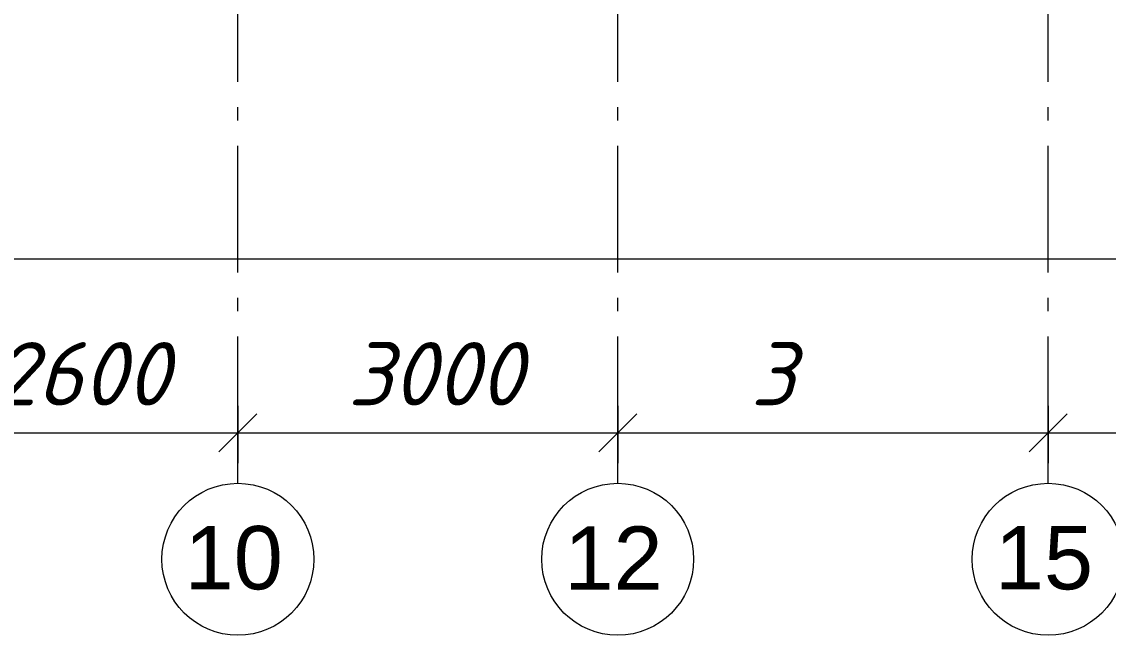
# Model space of a CAD drawing. Header units: millimetres. Extents: x -537608 to 253996, y -217170 to 186033.
# Drawn here: x -350434 to -341851, y -217170 to -212326 of the extents above; entities that cross this region are included whole.
import ezdxf

# ---------------------------------------------------------------- set-up
doc = ezdxf.new("R2010")
doc.units = ezdxf.units.MM
doc.layers.add('PDF _Геометрия', color=7, linetype='Continuous')
doc.layers.add('PDF _Текст', color=7, linetype='Continuous')
doc.styles.add('PDF ArialMT', font='arial.ttf')
doc.styles.add('PDF ISOCPEUR Italic', font='isocpeui.ttf')

msp = doc.modelspace()

# ---------------------------------------------------------------- linework, layer by layer
at = {"layer": 'PDF _Геометрия', "color": 253, "lineweight": 9, "true_color": 0xaaaaaa}
for p, q in [((-348726.1937, -212800.8628), (-348726.1937, -211800.8627)), ((-345726.1976, -212800.8628), (-345726.1976, -211800.8627)), ((-342326.1912, -212800.8628), (-342326.1912, -211800.8627)), ((-348726.1937, -213106.6986), (-348726.1937, -213000.8637)), ((-345726.1976, -213106.6986), (-345726.1976, -213000.8637)), ((-342326.1912, -213106.6986), (-342326.1912, -213000.8637)), ((-348726.1937, -214306.6997), (-348726.1937, -213306.6995)), ((-345726.1976, -214306.6997), (-345726.1976, -213306.6995)), ((-342326.1912, -214306.6997), (-342326.1912, -213306.6995)), ((-348726.1937, -214612.5312), (-348726.1937, -214506.7006)), ((-345726.1976, -214612.5312), (-345726.1976, -214506.7006)), ((-342326.1912, -214612.5312), (-342326.1912, -214506.7006)), ((-348726.1937, -215970.417), (-348726.1937, -214812.5321)), ((-345726.1976, -215970.417), (-345726.1976, -214812.5321)), ((-342326.1912, -215970.417), (-342326.1912, -214812.5321))]:
    msp.add_line(p, q, dxfattribs=at)
at = {"layer": 'PDF _Геометрия', "lineweight": 9}
for p, q in [((-368366.2047, -214198.2382), (-264386.1644, -214198.2382)), ((-348726.1937, -215358.8314), (-348726.1937, -215570.9621)), ((-345726.1976, -215358.8314), (-345726.1976, -215570.9621)), ((-342326.1912, -215358.8314), (-342326.1912, -215570.9621)), ((-351326.1966, -215570.9621), (-348726.1937, -215570.9621)), ((-348726.1937, -215570.9621), (-345726.1976, -215570.9621)), ((-348726.1937, -215570.9621), (-348726.1937, -215810.9649)), ((-345726.1976, -215570.9621), (-342326.1912, -215570.9621)), ((-345726.1976, -215570.9621), (-345726.1976, -215810.9649)), ((-342326.1912, -215570.9621), (-339726.1969, -215570.9621)), ((-342326.1912, -215570.9621), (-342326.1912, -215810.9649))]:
    msp.add_line(p, q, dxfattribs=at)
at = {"layer": 'PDF _Геометрия', "lineweight": 20}
for p, q in [((-348576.193, -215420.9614), (-348726.1937, -215570.9621)), ((-345576.1969, -215420.9614), (-345726.1976, -215570.9621)), ((-342176.1905, -215420.9614), (-342326.1912, -215570.9621)), ((-348726.1937, -215570.9621), (-348876.1943, -215720.9627)), ((-345726.1976, -215570.9621), (-345876.1982, -215720.9627)), ((-342326.1912, -215570.9621), (-342476.1919, -215720.9627))]:
    msp.add_line(p, q, dxfattribs=at)
for centre in [(-348726.1996, -216570.4188), (-345726.1949, -216570.4188), (-342326.1971, -216570.4188)]:
    msp.add_circle(centre, 600, dxfattribs=at)

# ---------------------------------------------------------------- texts
at = {"layer": 'PDF _Текст', "char_height": 500, "attachment_point": 4}
for s, insert, style in [('2600', (-350658.2725, -215105.4502), 'PDF ISOCPEUR Italic'), ('3000', (-347858.2687, -215105.4502), 'PDF ISOCPEUR Italic'), ('3 ', (-344677.4244, -215105.4502), 'PDF ISOCPEUR Italic'), ('10', (-349147.7508, -216561.3428), 'PDF ArialMT'), ('12', (-346147.7548, -216561.3428), 'PDF ArialMT'), ('15', (-342747.7483, -216561.3428), 'PDF ArialMT')]:
    msp.add_mtext(s, dxfattribs=dict(at, insert=insert, style=style))

doc.saveas('drawing.dxf')
